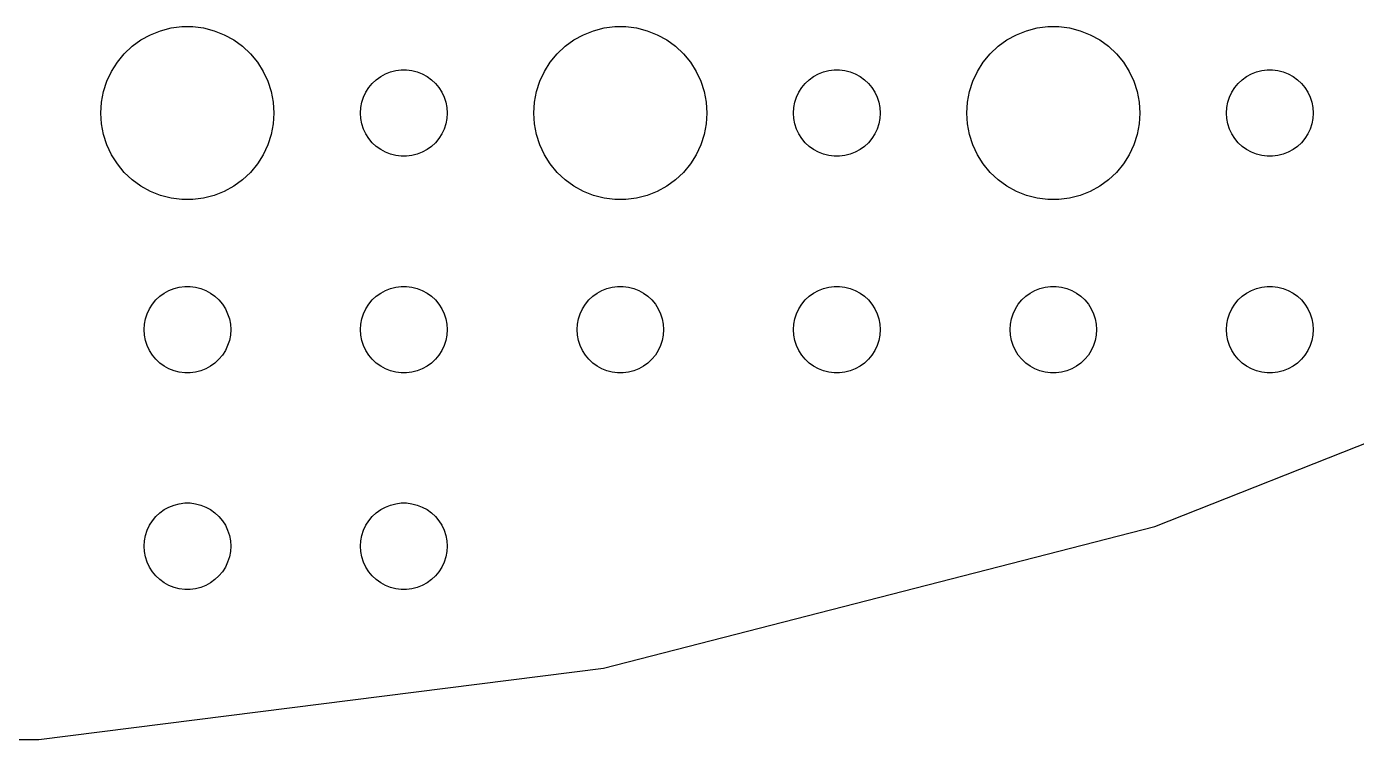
# Model space of a CAD drawing. Header units: metres. Extents: x -157 to 157, y -157 to 157.
# Drawn here: x 9.43 to 55.5, y -156.69 to -132.01 of the extents above; entities that cross this region are included whole.
import ezdxf

# ---------------------------------------------------------------- set-up
doc = ezdxf.new("R2010")
doc.units = ezdxf.units.M

msp = doc.modelspace()

# ---------------------------------------------------------------- linework, layer by layer
for p, q in [((13.7227, -132.286), (14.0729, -132.147)), ((14.0729, -132.147), (14.4379, -132.053)), ((14.4379, -132.053), (14.8116, -132.006)), ((14.8116, -132.006), (15.1884, -132.006)), ((15.1884, -132.006), (15.5621, -132.053)), ((15.5621, -132.053), (15.927, -132.147)), ((15.927, -132.147), (16.2773, -132.286)), ((28.7227, -132.286), (29.0729, -132.147)), ((29.0729, -132.147), (29.4379, -132.053)), ((29.4379, -132.053), (29.8116, -132.006)), ((29.8116, -132.006), (30.1884, -132.006)), ((30.1884, -132.006), (30.5621, -132.053)), ((30.5621, -132.053), (30.927, -132.147)), ((30.927, -132.147), (31.2773, -132.286)), ((43.7227, -132.286), (44.0729, -132.147)), ((44.0729, -132.147), (44.4379, -132.053)), ((44.4379, -132.053), (44.8116, -132.006)), ((44.8116, -132.006), (45.1884, -132.006)), ((45.1884, -132.006), (45.5621, -132.053)), ((45.5621, -132.053), (45.927, -132.147)), ((45.927, -132.147), (46.2773, -132.286)), ((13.0877, -132.688), (13.3925, -132.467)), ((13.3925, -132.467), (13.7227, -132.286)), ((16.2773, -132.286), (16.6075, -132.467)), ((16.6075, -132.467), (16.9123, -132.688)), ((28.0877, -132.688), (28.3925, -132.467)), ((28.3925, -132.467), (28.7227, -132.286)), ((31.2773, -132.286), (31.6075, -132.467)), ((31.6075, -132.467), (31.9123, -132.688)), ((43.0877, -132.688), (43.3925, -132.467)), ((43.3925, -132.467), (43.7227, -132.286)), ((46.2773, -132.286), (46.6075, -132.467)), ((46.6075, -132.467), (46.9123, -132.688)), ((12.5729, -133.237), (12.8131, -132.946)), ((12.8131, -132.946), (13.0877, -132.688)), ((16.9123, -132.688), (17.1869, -132.946)), ((17.1869, -132.946), (17.427, -133.237)), ((27.5729, -133.237), (27.8131, -132.946)), ((27.8131, -132.946), (28.0877, -132.688)), ((31.9123, -132.688), (32.1869, -132.946)), ((32.1869, -132.946), (32.427, -133.237)), ((42.5729, -133.237), (42.8131, -132.946)), ((42.8131, -132.946), (43.0877, -132.688)), ((46.9123, -132.688), (47.1869, -132.946)), ((47.1869, -132.946), (47.427, -133.237)), ((12.2107, -133.896), (12.3711, -133.555)), ((12.3711, -133.555), (12.5729, -133.237)), ((17.427, -133.237), (17.6289, -133.555)), ((17.6289, -133.555), (17.7893, -133.896)), ((21.8613, -133.643), (22.0365, -133.573)), ((22.0365, -133.573), (22.2189, -133.527)), ((22.2189, -133.527), (22.4058, -133.503)), ((22.4058, -133.503), (22.5942, -133.503)), ((22.5942, -133.503), (22.7811, -133.527)), ((22.7811, -133.527), (22.9635, -133.573)), ((22.9635, -133.573), (23.1387, -133.643)), ((27.2107, -133.896), (27.3711, -133.555)), ((27.3711, -133.555), (27.5729, -133.237)), ((32.427, -133.237), (32.6289, -133.555)), ((32.6289, -133.555), (32.7893, -133.896)), ((36.8613, -133.643), (37.0365, -133.573)), ((37.0365, -133.573), (37.2189, -133.527)), ((37.2189, -133.527), (37.4058, -133.503)), ((37.4058, -133.503), (37.5942, -133.503)), ((37.5942, -133.503), (37.7811, -133.527)), ((37.7811, -133.527), (37.9635, -133.573)), ((37.9635, -133.573), (38.1387, -133.643)), ((42.2107, -133.896), (42.3711, -133.555)), ((42.3711, -133.555), (42.5729, -133.237)), ((47.427, -133.237), (47.6289, -133.555)), ((47.6289, -133.555), (47.7893, -133.896)), ((51.8613, -133.643), (52.0365, -133.573)), ((52.0365, -133.573), (52.2189, -133.527)), ((52.2189, -133.527), (52.4058, -133.503)), ((52.4058, -133.503), (52.5942, -133.503)), ((52.5942, -133.503), (52.7811, -133.527)), ((52.7811, -133.527), (52.9635, -133.573)), ((52.9635, -133.573), (53.1387, -133.643)), ((12.0942, -134.254), (12.2107, -133.896)), ((17.7893, -133.896), (17.9057, -134.254)), ((21.2865, -134.118), (21.4065, -133.973)), ((21.4065, -133.973), (21.5439, -133.844)), ((21.5439, -133.844), (21.6963, -133.734)), ((21.6963, -133.734), (21.8613, -133.643)), ((23.1387, -133.643), (23.3037, -133.734)), ((23.3037, -133.734), (23.4561, -133.844)), ((23.4561, -133.844), (23.5934, -133.973)), ((23.5934, -133.973), (23.7135, -134.118)), ((27.0942, -134.254), (27.2107, -133.896)), ((32.7893, -133.896), (32.9057, -134.254)), ((36.2865, -134.118), (36.4065, -133.973)), ((36.4065, -133.973), (36.5439, -133.844)), ((36.5439, -133.844), (36.6963, -133.734)), ((36.6963, -133.734), (36.8613, -133.643)), ((38.1387, -133.643), (38.3037, -133.734)), ((38.3037, -133.734), (38.4561, -133.844)), ((38.4561, -133.844), (38.5934, -133.973)), ((38.5934, -133.973), (38.7135, -134.118)), ((42.0942, -134.254), (42.2107, -133.896)), ((47.7893, -133.896), (47.9057, -134.254)), ((51.2865, -134.118), (51.4065, -133.973)), ((51.4065, -133.973), (51.5439, -133.844)), ((51.5439, -133.844), (51.6963, -133.734)), ((51.6963, -133.734), (51.8613, -133.643)), ((53.1387, -133.643), (53.3037, -133.734)), ((53.3037, -133.734), (53.4561, -133.844)), ((53.4561, -133.844), (53.5934, -133.973)), ((53.5934, -133.973), (53.7135, -134.118)), ((12.0237, -134.624), (12.0942, -134.254)), ((17.9057, -134.254), (17.9763, -134.624)), ((21.0471, -134.627), (21.1053, -134.448)), ((21.1053, -134.448), (21.1855, -134.277)), ((21.1855, -134.277), (21.2865, -134.118)), ((23.7135, -134.118), (23.8145, -134.277)), ((23.8145, -134.277), (23.8947, -134.448)), ((23.8947, -134.448), (23.9529, -134.627)), ((27.0237, -134.624), (27.0942, -134.254)), ((32.9057, -134.254), (32.9763, -134.624)), ((36.0471, -134.627), (36.1053, -134.448)), ((36.1053, -134.448), (36.1855, -134.277)), ((36.1855, -134.277), (36.2865, -134.118)), ((38.7135, -134.118), (38.8145, -134.277)), ((38.8145, -134.277), (38.8947, -134.448)), ((38.8947, -134.448), (38.9529, -134.627)), ((42.0237, -134.624), (42.0942, -134.254)), ((47.9057, -134.254), (47.9763, -134.624)), ((51.0471, -134.627), (51.1053, -134.448)), ((51.1053, -134.448), (51.1855, -134.277)), ((51.1855, -134.277), (51.2865, -134.118)), ((53.7135, -134.118), (53.8145, -134.277)), ((53.8145, -134.277), (53.8947, -134.448)), ((53.8947, -134.448), (53.9529, -134.627)), ((12, -135), (12.0237, -134.624)), ((17.9763, -134.624), (18, -135)), ((21, -135), (21.0118, -134.812)), ((21.0118, -134.812), (21.0471, -134.627)), ((23.9529, -134.627), (23.9882, -134.812)), ((23.9882, -134.812), (24, -135)), ((27, -135), (27.0237, -134.624)), ((32.9763, -134.624), (33, -135)), ((36, -135), (36.0118, -134.812)), ((36.0118, -134.812), (36.0471, -134.627)), ((38.9529, -134.627), (38.9882, -134.812)), ((38.9882, -134.812), (39, -135)), ((42, -135), (42.0237, -134.624)), ((47.9763, -134.624), (48, -135)), ((51, -135), (51.0118, -134.812)), ((51.0118, -134.812), (51.0471, -134.627)), ((53.9529, -134.627), (53.9882, -134.812)), ((53.9882, -134.812), (54, -135)), ((12.0237, -135.376), (12, -135)), ((12.0942, -135.746), (12.0237, -135.376)), ((17.9763, -135.376), (17.9057, -135.746)), ((18, -135), (17.9763, -135.376)), ((21.0118, -135.188), (21, -135)), ((21.0471, -135.373), (21.0118, -135.188)), ((21.1053, -135.552), (21.0471, -135.373)), ((23.9529, -135.373), (23.8947, -135.552)), ((23.9882, -135.188), (23.9529, -135.373)), ((24, -135), (23.9882, -135.188)), ((27.0237, -135.376), (27, -135)), ((27.0942, -135.746), (27.0237, -135.376)), ((32.9763, -135.376), (32.9057, -135.746)), ((33, -135), (32.9763, -135.376)), ((36.0118, -135.188), (36, -135)), ((36.0471, -135.373), (36.0118, -135.188)), ((36.1053, -135.552), (36.0471, -135.373)), ((38.9529, -135.373), (38.8947, -135.552)), ((38.9882, -135.188), (38.9529, -135.373)), ((39, -135), (38.9882, -135.188)), ((42.0237, -135.376), (42, -135)), ((42.0942, -135.746), (42.0237, -135.376)), ((47.9763, -135.376), (47.9057, -135.746)), ((48, -135), (47.9763, -135.376)), ((51.0118, -135.188), (51, -135)), ((51.0471, -135.373), (51.0118, -135.188)), ((51.1053, -135.552), (51.0471, -135.373)), ((53.9529, -135.373), (53.8947, -135.552)), ((53.9882, -135.188), (53.9529, -135.373)), ((54, -135), (53.9882, -135.188)), ((12.2107, -136.104), (12.0942, -135.746)), ((17.9057, -135.746), (17.7893, -136.104)), ((21.1855, -135.723), (21.1053, -135.552)), ((21.2865, -135.882), (21.1855, -135.723)), ((21.4065, -136.027), (21.2865, -135.882)), ((23.7135, -135.882), (23.5934, -136.027)), ((23.8145, -135.723), (23.7135, -135.882)), ((23.8947, -135.552), (23.8145, -135.723)), ((27.2107, -136.104), (27.0942, -135.746)), ((32.9057, -135.746), (32.7893, -136.104)), ((36.1855, -135.723), (36.1053, -135.552)), ((36.2865, -135.882), (36.1855, -135.723)), ((36.4065, -136.027), (36.2865, -135.882)), ((38.7135, -135.882), (38.5934, -136.027)), ((38.8145, -135.723), (38.7135, -135.882)), ((38.8947, -135.552), (38.8145, -135.723)), ((42.2107, -136.104), (42.0942, -135.746)), ((47.9057, -135.746), (47.7893, -136.104)), ((51.1855, -135.723), (51.1053, -135.552)), ((51.2865, -135.882), (51.1855, -135.723)), ((51.4065, -136.027), (51.2865, -135.882)), ((53.7135, -135.882), (53.5934, -136.027)), ((53.8145, -135.723), (53.7135, -135.882)), ((53.8947, -135.552), (53.8145, -135.723)), ((12.3711, -136.445), (12.2107, -136.104)), ((17.7893, -136.104), (17.6289, -136.445)), ((21.5439, -136.156), (21.4065, -136.027)), ((21.6963, -136.266), (21.5439, -136.156)), ((21.8613, -136.357), (21.6963, -136.266)), ((22.0365, -136.427), (21.8613, -136.357)), ((23.1387, -136.357), (22.9635, -136.427)), ((23.3037, -136.266), (23.1387, -136.357)), ((23.4561, -136.156), (23.3037, -136.266)), ((23.5934, -136.027), (23.4561, -136.156)), ((27.3711, -136.445), (27.2107, -136.104)), ((32.7893, -136.104), (32.6289, -136.445)), ((36.5439, -136.156), (36.4065, -136.027)), ((36.6963, -136.266), (36.5439, -136.156)), ((36.8613, -136.357), (36.6963, -136.266)), ((37.0365, -136.427), (36.8613, -136.357)), ((38.1387, -136.357), (37.9635, -136.427)), ((38.3037, -136.266), (38.1387, -136.357)), ((38.4561, -136.156), (38.3037, -136.266)), ((38.5934, -136.027), (38.4561, -136.156)), ((42.3711, -136.445), (42.2107, -136.104)), ((47.7893, -136.104), (47.6289, -136.445)), ((51.5439, -136.156), (51.4065, -136.027)), ((51.6963, -136.266), (51.5439, -136.156)), ((51.8613, -136.357), (51.6963, -136.266)), ((52.0365, -136.427), (51.8613, -136.357)), ((53.1387, -136.357), (52.9635, -136.427)), ((53.3037, -136.266), (53.1387, -136.357)), ((53.4561, -136.156), (53.3037, -136.266)), ((53.5934, -136.027), (53.4561, -136.156)), ((12.5729, -136.763), (12.3711, -136.445)), ((12.8131, -137.054), (12.5729, -136.763)), ((17.427, -136.763), (17.1869, -137.054)), ((17.6289, -136.445), (17.427, -136.763)), ((22.2189, -136.473), (22.0365, -136.427)), ((22.4058, -136.497), (22.2189, -136.473)), ((22.5942, -136.497), (22.4058, -136.497)), ((22.7811, -136.473), (22.5942, -136.497)), ((22.9635, -136.427), (22.7811, -136.473)), ((27.5729, -136.763), (27.3711, -136.445)), ((27.8131, -137.054), (27.5729, -136.763)), ((32.427, -136.763), (32.1869, -137.054)), ((32.6289, -136.445), (32.427, -136.763)), ((37.2189, -136.473), (37.0365, -136.427)), ((37.4058, -136.497), (37.2189, -136.473)), ((37.5942, -136.497), (37.4058, -136.497)), ((37.7811, -136.473), (37.5942, -136.497)), ((37.9635, -136.427), (37.7811, -136.473)), ((42.5729, -136.763), (42.3711, -136.445)), ((42.8131, -137.054), (42.5729, -136.763)), ((47.427, -136.763), (47.1869, -137.054)), ((47.6289, -136.445), (47.427, -136.763)), ((52.2189, -136.473), (52.0365, -136.427)), ((52.4058, -136.497), (52.2189, -136.473)), ((52.5942, -136.497), (52.4058, -136.497)), ((52.7811, -136.473), (52.5942, -136.497)), ((52.9635, -136.427), (52.7811, -136.473)), ((13.0877, -137.312), (12.8131, -137.054)), ((17.1869, -137.054), (16.9123, -137.312)), ((28.0877, -137.312), (27.8131, -137.054)), ((32.1869, -137.054), (31.9123, -137.312)), ((43.0877, -137.312), (42.8131, -137.054)), ((47.1869, -137.054), (46.9123, -137.312)), ((13.3925, -137.533), (13.0877, -137.312)), ((13.7227, -137.714), (13.3925, -137.533)), ((14.0729, -137.853), (13.7227, -137.714)), ((16.2773, -137.714), (15.927, -137.853)), ((16.6075, -137.533), (16.2773, -137.714)), ((16.9123, -137.312), (16.6075, -137.533)), ((28.3925, -137.533), (28.0877, -137.312)), ((28.7227, -137.714), (28.3925, -137.533)), ((29.0729, -137.853), (28.7227, -137.714)), ((31.2773, -137.714), (30.927, -137.853)), ((31.6075, -137.533), (31.2773, -137.714)), ((31.9123, -137.312), (31.6075, -137.533)), ((43.3925, -137.533), (43.0877, -137.312)), ((43.7227, -137.714), (43.3925, -137.533)), ((44.0729, -137.853), (43.7227, -137.714)), ((46.2773, -137.714), (45.927, -137.853)), ((46.6075, -137.533), (46.2773, -137.714)), ((46.9123, -137.312), (46.6075, -137.533)), ((14.4379, -137.947), (14.0729, -137.853)), ((14.8116, -137.994), (14.4379, -137.947)), ((15.1884, -137.994), (14.8116, -137.994)), ((15.5621, -137.947), (15.1884, -137.994)), ((15.927, -137.853), (15.5621, -137.947)), ((29.4379, -137.947), (29.0729, -137.853)), ((29.8116, -137.994), (29.4379, -137.947)), ((30.1884, -137.994), (29.8116, -137.994)), ((30.5621, -137.947), (30.1884, -137.994)), ((30.927, -137.853), (30.5621, -137.947)), ((44.4379, -137.947), (44.0729, -137.853)), ((44.8116, -137.994), (44.4379, -137.947)), ((45.1884, -137.994), (44.8116, -137.994)), ((45.5621, -137.947), (45.1884, -137.994)), ((45.927, -137.853), (45.5621, -137.947)), ((13.9065, -141.473), (14.0439, -141.344)), ((14.0439, -141.344), (14.1963, -141.234)), ((14.1963, -141.234), (14.3613, -141.143)), ((14.3613, -141.143), (14.5365, -141.073)), ((14.5365, -141.073), (14.7189, -141.027)), ((14.7189, -141.027), (14.9058, -141.003)), ((14.9058, -141.003), (15.0942, -141.003)), ((15.0942, -141.003), (15.2811, -141.027)), ((15.2811, -141.027), (15.4635, -141.073)), ((15.4635, -141.073), (15.6387, -141.143)), ((15.6387, -141.143), (15.8037, -141.234)), ((15.8037, -141.234), (15.9561, -141.344)), ((15.9561, -141.344), (16.0934, -141.473)), ((21.4065, -141.473), (21.5439, -141.344)), ((21.5439, -141.344), (21.6963, -141.234)), ((21.6963, -141.234), (21.8613, -141.143)), ((21.8613, -141.143), (22.0365, -141.073)), ((22.0365, -141.073), (22.2189, -141.027)), ((22.2189, -141.027), (22.4058, -141.003)), ((22.4058, -141.003), (22.5942, -141.003)), ((22.5942, -141.003), (22.7811, -141.027)), ((22.7811, -141.027), (22.9635, -141.073)), ((22.9635, -141.073), (23.1387, -141.143)), ((23.1387, -141.143), (23.3037, -141.234)), ((23.3037, -141.234), (23.4561, -141.344)), ((23.4561, -141.344), (23.5934, -141.473)), ((28.9065, -141.473), (29.0439, -141.344)), ((29.0439, -141.344), (29.1963, -141.234)), ((29.1963, -141.234), (29.3613, -141.143)), ((29.3613, -141.143), (29.5365, -141.073)), ((29.5365, -141.073), (29.7189, -141.027)), ((29.7189, -141.027), (29.9058, -141.003)), ((29.9058, -141.003), (30.0942, -141.003)), ((30.0942, -141.003), (30.2811, -141.027)), ((30.2811, -141.027), (30.4635, -141.073)), ((30.4635, -141.073), (30.6387, -141.143)), ((30.6387, -141.143), (30.8037, -141.234)), ((30.8037, -141.234), (30.9561, -141.344)), ((30.9561, -141.344), (31.0934, -141.473)), ((36.4065, -141.473), (36.5439, -141.344)), ((36.5439, -141.344), (36.6963, -141.234)), ((36.6963, -141.234), (36.8613, -141.143)), ((36.8613, -141.143), (37.0365, -141.073)), ((37.0365, -141.073), (37.2189, -141.027)), ((37.2189, -141.027), (37.4058, -141.003)), ((37.4058, -141.003), (37.5942, -141.003)), ((37.5942, -141.003), (37.7811, -141.027)), ((37.7811, -141.027), (37.9635, -141.073)), ((37.9635, -141.073), (38.1387, -141.143)), ((38.1387, -141.143), (38.3037, -141.234)), ((38.3037, -141.234), (38.4561, -141.344)), ((38.4561, -141.344), (38.5934, -141.473)), ((43.9065, -141.473), (44.0439, -141.344)), ((44.0439, -141.344), (44.1963, -141.234)), ((44.1963, -141.234), (44.3613, -141.143)), ((44.3613, -141.143), (44.5365, -141.073)), ((44.5365, -141.073), (44.7189, -141.027)), ((44.7189, -141.027), (44.9058, -141.003)), ((44.9058, -141.003), (45.0942, -141.003)), ((45.0942, -141.003), (45.2811, -141.027)), ((45.2811, -141.027), (45.4635, -141.073)), ((45.4635, -141.073), (45.6387, -141.143)), ((45.6387, -141.143), (45.8037, -141.234)), ((45.8037, -141.234), (45.9561, -141.344)), ((45.9561, -141.344), (46.0934, -141.473)), ((51.4065, -141.473), (51.5439, -141.344)), ((51.5439, -141.344), (51.6963, -141.234)), ((51.6963, -141.234), (51.8613, -141.143)), ((51.8613, -141.143), (52.0365, -141.073)), ((52.0365, -141.073), (52.2189, -141.027)), ((52.2189, -141.027), (52.4058, -141.003)), ((52.4058, -141.003), (52.5942, -141.003)), ((52.5942, -141.003), (52.7811, -141.027)), ((52.7811, -141.027), (52.9635, -141.073)), ((52.9635, -141.073), (53.1387, -141.143)), ((53.1387, -141.143), (53.3037, -141.234)), ((53.3037, -141.234), (53.4561, -141.344)), ((53.4561, -141.344), (53.5934, -141.473)), ((13.6053, -141.948), (13.6855, -141.777)), ((13.6855, -141.777), (13.7865, -141.618)), ((13.7865, -141.618), (13.9065, -141.473)), ((16.0934, -141.473), (16.2135, -141.618)), ((16.2135, -141.618), (16.3145, -141.777)), ((16.3145, -141.777), (16.3947, -141.948)), ((21.1053, -141.948), (21.1855, -141.777)), ((21.1855, -141.777), (21.2865, -141.618)), ((21.2865, -141.618), (21.4065, -141.473)), ((23.5934, -141.473), (23.7135, -141.618)), ((23.7135, -141.618), (23.8145, -141.777)), ((23.8145, -141.777), (23.8947, -141.948)), ((28.6053, -141.948), (28.6855, -141.777)), ((28.6855, -141.777), (28.7865, -141.618)), ((28.7865, -141.618), (28.9065, -141.473)), ((31.0934, -141.473), (31.2135, -141.618)), ((31.2135, -141.618), (31.3145, -141.777)), ((31.3145, -141.777), (31.3947, -141.948)), ((36.1053, -141.948), (36.1855, -141.777)), ((36.1855, -141.777), (36.2865, -141.618)), ((36.2865, -141.618), (36.4065, -141.473)), ((38.5934, -141.473), (38.7135, -141.618)), ((38.7135, -141.618), (38.8145, -141.777)), ((38.8145, -141.777), (38.8947, -141.948)), ((43.6053, -141.948), (43.6855, -141.777)), ((43.6855, -141.777), (43.7865, -141.618)), ((43.7865, -141.618), (43.9065, -141.473)), ((46.0934, -141.473), (46.2135, -141.618)), ((46.2135, -141.618), (46.3145, -141.777)), ((46.3145, -141.777), (46.3947, -141.948)), ((51.1053, -141.948), (51.1855, -141.777)), ((51.1855, -141.777), (51.2865, -141.618)), ((51.2865, -141.618), (51.4065, -141.473)), ((53.5934, -141.473), (53.7135, -141.618)), ((53.7135, -141.618), (53.8145, -141.777)), ((53.8145, -141.777), (53.8947, -141.948)), ((13.5, -142.5), (13.5118, -142.312)), ((13.5118, -142.312), (13.5471, -142.127)), ((13.5471, -142.127), (13.6053, -141.948)), ((16.3947, -141.948), (16.4529, -142.127)), ((16.4529, -142.127), (16.4882, -142.312)), ((16.4882, -142.312), (16.5, -142.5)), ((21, -142.5), (21.0118, -142.312)), ((21.0118, -142.312), (21.0471, -142.127)), ((21.0471, -142.127), (21.1053, -141.948)), ((23.8947, -141.948), (23.9529, -142.127)), ((23.9529, -142.127), (23.9882, -142.312)), ((23.9882, -142.312), (24, -142.5)), ((28.5, -142.5), (28.5118, -142.312)), ((28.5118, -142.312), (28.5471, -142.127)), ((28.5471, -142.127), (28.6053, -141.948)), ((31.3947, -141.948), (31.4529, -142.127)), ((31.4529, -142.127), (31.4882, -142.312)), ((31.4882, -142.312), (31.5, -142.5)), ((36, -142.5), (36.0118, -142.312)), ((36.0118, -142.312), (36.0471, -142.127)), ((36.0471, -142.127), (36.1053, -141.948)), ((38.8947, -141.948), (38.9529, -142.127)), ((38.9529, -142.127), (38.9882, -142.312)), ((38.9882, -142.312), (39, -142.5)), ((43.5, -142.5), (43.5118, -142.312)), ((43.5118, -142.312), (43.5471, -142.127)), ((43.5471, -142.127), (43.6053, -141.948)), ((46.3947, -141.948), (46.4529, -142.127)), ((46.4529, -142.127), (46.4882, -142.312)), ((46.4882, -142.312), (46.5, -142.5)), ((48.5157, -149.316), (66.8474, -142.058)), ((51, -142.5), (51.0118, -142.312)), ((51.0118, -142.312), (51.0471, -142.127)), ((51.0471, -142.127), (51.1053, -141.948)), ((53.8947, -141.948), (53.9529, -142.127)), ((53.9529, -142.127), (53.9882, -142.312)), ((53.9882, -142.312), (54, -142.5)), ((13.5118, -142.688), (13.5, -142.5)), ((13.5471, -142.873), (13.5118, -142.688)), ((16.4882, -142.688), (16.4529, -142.873)), ((16.5, -142.5), (16.4882, -142.688)), ((21.0118, -142.688), (21, -142.5)), ((21.0471, -142.873), (21.0118, -142.688)), ((23.9882, -142.688), (23.9529, -142.873)), ((24, -142.5), (23.9882, -142.688)), ((28.5118, -142.688), (28.5, -142.5)), ((28.5471, -142.873), (28.5118, -142.688)), ((31.4882, -142.688), (31.4529, -142.873)), ((31.5, -142.5), (31.4882, -142.688)), ((36.0118, -142.688), (36, -142.5)), ((36.0471, -142.873), (36.0118, -142.688)), ((38.9882, -142.688), (38.9529, -142.873)), ((39, -142.5), (38.9882, -142.688)), ((43.5118, -142.688), (43.5, -142.5)), ((43.5471, -142.873), (43.5118, -142.688)), ((46.4882, -142.688), (46.4529, -142.873)), ((46.5, -142.5), (46.4882, -142.688)), ((51.0118, -142.688), (51, -142.5)), ((51.0471, -142.873), (51.0118, -142.688)), ((53.9882, -142.688), (53.9529, -142.873)), ((54, -142.5), (53.9882, -142.688)), ((13.6053, -143.052), (13.5471, -142.873)), ((13.6855, -143.223), (13.6053, -143.052)), ((13.7865, -143.382), (13.6855, -143.223)), ((16.3145, -143.223), (16.2135, -143.382)), ((16.3947, -143.052), (16.3145, -143.223)), ((16.4529, -142.873), (16.3947, -143.052)), ((21.1053, -143.052), (21.0471, -142.873)), ((21.1855, -143.223), (21.1053, -143.052)), ((21.2865, -143.382), (21.1855, -143.223)), ((23.8145, -143.223), (23.7135, -143.382)), ((23.8947, -143.052), (23.8145, -143.223)), ((23.9529, -142.873), (23.8947, -143.052)), ((28.6053, -143.052), (28.5471, -142.873)), ((28.6855, -143.223), (28.6053, -143.052)), ((28.7865, -143.382), (28.6855, -143.223)), ((31.3145, -143.223), (31.2135, -143.382)), ((31.3947, -143.052), (31.3145, -143.223)), ((31.4529, -142.873), (31.3947, -143.052)), ((36.1053, -143.052), (36.0471, -142.873)), ((36.1855, -143.223), (36.1053, -143.052)), ((36.2865, -143.382), (36.1855, -143.223)), ((38.8145, -143.223), (38.7135, -143.382)), ((38.8947, -143.052), (38.8145, -143.223)), ((38.9529, -142.873), (38.8947, -143.052)), ((43.6053, -143.052), (43.5471, -142.873)), ((43.6855, -143.223), (43.6053, -143.052)), ((43.7865, -143.382), (43.6855, -143.223)), ((46.3145, -143.223), (46.2135, -143.382)), ((46.3947, -143.052), (46.3145, -143.223)), ((46.4529, -142.873), (46.3947, -143.052)), ((51.1053, -143.052), (51.0471, -142.873)), ((51.1855, -143.223), (51.1053, -143.052)), ((51.2865, -143.382), (51.1855, -143.223)), ((53.8145, -143.223), (53.7135, -143.382)), ((53.8947, -143.052), (53.8145, -143.223)), ((53.9529, -142.873), (53.8947, -143.052)), ((13.9065, -143.527), (13.7865, -143.382)), ((14.0439, -143.656), (13.9065, -143.527)), ((14.1963, -143.766), (14.0439, -143.656)), ((15.9561, -143.656), (15.8037, -143.766)), ((16.0934, -143.527), (15.9561, -143.656)), ((16.2135, -143.382), (16.0934, -143.527)), ((21.4065, -143.527), (21.2865, -143.382)), ((21.5439, -143.656), (21.4065, -143.527)), ((21.6963, -143.766), (21.5439, -143.656)), ((23.4561, -143.656), (23.3037, -143.766)), ((23.5934, -143.527), (23.4561, -143.656)), ((23.7135, -143.382), (23.5934, -143.527)), ((28.9065, -143.527), (28.7865, -143.382)), ((29.0439, -143.656), (28.9065, -143.527)), ((29.1963, -143.766), (29.0439, -143.656)), ((30.9561, -143.656), (30.8037, -143.766)), ((31.0934, -143.527), (30.9561, -143.656)), ((31.2135, -143.382), (31.0934, -143.527)), ((36.4065, -143.527), (36.2865, -143.382)), ((36.5439, -143.656), (36.4065, -143.527)), ((36.6963, -143.766), (36.5439, -143.656)), ((38.4561, -143.656), (38.3037, -143.766)), ((38.5934, -143.527), (38.4561, -143.656)), ((38.7135, -143.382), (38.5934, -143.527)), ((43.9065, -143.527), (43.7865, -143.382)), ((44.0439, -143.656), (43.9065, -143.527)), ((44.1963, -143.766), (44.0439, -143.656)), ((45.9561, -143.656), (45.8037, -143.766)), ((46.0934, -143.527), (45.9561, -143.656)), ((46.2135, -143.382), (46.0934, -143.527)), ((51.4065, -143.527), (51.2865, -143.382)), ((51.5439, -143.656), (51.4065, -143.527)), ((51.6963, -143.766), (51.5439, -143.656)), ((53.4561, -143.656), (53.3037, -143.766)), ((53.5934, -143.527), (53.4561, -143.656)), ((53.7135, -143.382), (53.5934, -143.527)), ((14.3613, -143.857), (14.1963, -143.766)), ((14.5365, -143.927), (14.3613, -143.857)), ((14.7189, -143.973), (14.5365, -143.927)), ((14.9058, -143.997), (14.7189, -143.973)), ((15.0942, -143.997), (14.9058, -143.997)), ((15.2811, -143.973), (15.0942, -143.997)), ((15.4635, -143.927), (15.2811, -143.973)), ((15.6387, -143.857), (15.4635, -143.927)), ((15.8037, -143.766), (15.6387, -143.857)), ((21.8613, -143.857), (21.6963, -143.766)), ((22.0365, -143.927), (21.8613, -143.857)), ((22.2189, -143.973), (22.0365, -143.927)), ((22.4058, -143.997), (22.2189, -143.973)), ((22.5942, -143.997), (22.4058, -143.997)), ((22.7811, -143.973), (22.5942, -143.997)), ((22.9635, -143.927), (22.7811, -143.973)), ((23.1387, -143.857), (22.9635, -143.927)), ((23.3037, -143.766), (23.1387, -143.857)), ((29.3613, -143.857), (29.1963, -143.766)), ((29.5365, -143.927), (29.3613, -143.857)), ((29.7189, -143.973), (29.5365, -143.927)), ((29.9058, -143.997), (29.7189, -143.973)), ((30.0942, -143.997), (29.9058, -143.997)), ((30.2811, -143.973), (30.0942, -143.997)), ((30.4635, -143.927), (30.2811, -143.973)), ((30.6387, -143.857), (30.4635, -143.927)), ((30.8037, -143.766), (30.6387, -143.857)), ((36.8613, -143.857), (36.6963, -143.766)), ((37.0365, -143.927), (36.8613, -143.857)), ((37.2189, -143.973), (37.0365, -143.927)), ((37.4058, -143.997), (37.2189, -143.973)), ((37.5942, -143.997), (37.4058, -143.997)), ((37.7811, -143.973), (37.5942, -143.997)), ((37.9635, -143.927), (37.7811, -143.973)), ((38.1387, -143.857), (37.9635, -143.927)), ((38.3037, -143.766), (38.1387, -143.857)), ((44.3613, -143.857), (44.1963, -143.766)), ((44.5365, -143.927), (44.3613, -143.857)), ((44.7189, -143.973), (44.5365, -143.927)), ((44.9058, -143.997), (44.7189, -143.973)), ((45.0942, -143.997), (44.9058, -143.997)), ((45.2811, -143.973), (45.0942, -143.997)), ((45.4635, -143.927), (45.2811, -143.973)), ((45.6387, -143.857), (45.4635, -143.927)), ((45.8037, -143.766), (45.6387, -143.857)), ((51.8613, -143.857), (51.6963, -143.766)), ((52.0365, -143.927), (51.8613, -143.857)), ((52.2189, -143.973), (52.0365, -143.927)), ((52.4058, -143.997), (52.2189, -143.973)), ((52.5942, -143.997), (52.4058, -143.997)), ((52.7811, -143.973), (52.5942, -143.997)), ((52.9635, -143.927), (52.7811, -143.973)), ((53.1387, -143.857), (52.9635, -143.927)), ((53.3037, -143.766), (53.1387, -143.857)), ((14.0439, -148.844), (14.1963, -148.734)), ((14.1963, -148.734), (14.3613, -148.643)), ((14.3613, -148.643), (14.5365, -148.573)), ((14.5365, -148.573), (14.7189, -148.527)), ((14.7189, -148.527), (14.9058, -148.503)), ((14.9058, -148.503), (15.0942, -148.503)), ((15.0942, -148.503), (15.2811, -148.527)), ((15.2811, -148.527), (15.4635, -148.573)), ((15.4635, -148.573), (15.6387, -148.643)), ((15.6387, -148.643), (15.8037, -148.734)), ((15.8037, -148.734), (15.9561, -148.844)), ((21.5439, -148.844), (21.6963, -148.734)), ((21.6963, -148.734), (21.8613, -148.643)), ((21.8613, -148.643), (22.0365, -148.573)), ((22.0365, -148.573), (22.2189, -148.527)), ((22.2189, -148.527), (22.4058, -148.503)), ((22.4058, -148.503), (22.5942, -148.503)), ((22.5942, -148.503), (22.7811, -148.527)), ((22.7811, -148.527), (22.9635, -148.573)), ((22.9635, -148.573), (23.1387, -148.643)), ((23.1387, -148.643), (23.3037, -148.734)), ((23.3037, -148.734), (23.4561, -148.844)), ((13.6855, -149.277), (13.7865, -149.118)), ((13.7865, -149.118), (13.9065, -148.973)), ((13.9065, -148.973), (14.0439, -148.844)), ((15.9561, -148.844), (16.0934, -148.973)), ((16.0934, -148.973), (16.2135, -149.118)), ((16.2135, -149.118), (16.3145, -149.277)), ((21.1855, -149.277), (21.2865, -149.118)), ((21.2865, -149.118), (21.4065, -148.973)), ((21.4065, -148.973), (21.5439, -148.844)), ((23.4561, -148.844), (23.5934, -148.973)), ((23.5934, -148.973), (23.7135, -149.118)), ((23.7135, -149.118), (23.8145, -149.277)), ((13.5118, -149.812), (13.5471, -149.627)), ((13.5471, -149.627), (13.6053, -149.448)), ((13.6053, -149.448), (13.6855, -149.277)), ((16.3145, -149.277), (16.3947, -149.448)), ((16.3947, -149.448), (16.4529, -149.627)), ((16.4529, -149.627), (16.4882, -149.812)), ((21.0118, -149.812), (21.0471, -149.627)), ((21.0471, -149.627), (21.1053, -149.448)), ((21.1053, -149.448), (21.1855, -149.277)), ((23.8145, -149.277), (23.8947, -149.448)), ((23.8947, -149.448), (23.9529, -149.627)), ((23.9529, -149.627), (23.9882, -149.812)), ((29.4189, -154.219), (48.5157, -149.316)), ((13.5, -150), (13.5118, -149.812)), ((13.5118, -150.188), (13.5, -150)), ((13.5471, -150.373), (13.5118, -150.188)), ((16.4882, -150.188), (16.4529, -150.373)), ((16.4882, -149.812), (16.5, -150)), ((16.5, -150), (16.4882, -150.188)), ((21, -150), (21.0118, -149.812)), ((21.0118, -150.188), (21, -150)), ((21.0471, -150.373), (21.0118, -150.188)), ((23.9882, -150.188), (23.9529, -150.373)), ((23.9882, -149.812), (24, -150)), ((24, -150), (23.9882, -150.188)), ((13.6053, -150.552), (13.5471, -150.373)), ((13.6855, -150.723), (13.6053, -150.552)), ((16.3947, -150.552), (16.3145, -150.723)), ((16.4529, -150.373), (16.3947, -150.552)), ((21.1053, -150.552), (21.0471, -150.373)), ((21.1855, -150.723), (21.1053, -150.552)), ((23.8947, -150.552), (23.8145, -150.723)), ((23.9529, -150.373), (23.8947, -150.552)), ((13.7865, -150.882), (13.6855, -150.723)), ((13.9065, -151.027), (13.7865, -150.882)), ((14.0439, -151.156), (13.9065, -151.027)), ((16.0934, -151.027), (15.9561, -151.156)), ((16.2135, -150.882), (16.0934, -151.027)), ((16.3145, -150.723), (16.2135, -150.882)), ((21.2865, -150.882), (21.1855, -150.723)), ((21.4065, -151.027), (21.2865, -150.882)), ((21.5439, -151.156), (21.4065, -151.027)), ((23.5934, -151.027), (23.4561, -151.156)), ((23.7135, -150.882), (23.5934, -151.027)), ((23.8145, -150.723), (23.7135, -150.882)), ((14.1963, -151.266), (14.0439, -151.156)), ((14.3613, -151.357), (14.1963, -151.266)), ((14.5365, -151.427), (14.3613, -151.357)), ((14.7189, -151.473), (14.5365, -151.427)), ((14.9058, -151.497), (14.7189, -151.473)), ((15.0942, -151.497), (14.9058, -151.497)), ((15.2811, -151.473), (15.0942, -151.497)), ((15.4635, -151.427), (15.2811, -151.473)), ((15.6387, -151.357), (15.4635, -151.427)), ((15.8037, -151.266), (15.6387, -151.357)), ((15.9561, -151.156), (15.8037, -151.266)), ((21.6963, -151.266), (21.5439, -151.156)), ((21.8613, -151.357), (21.6963, -151.266)), ((22.0365, -151.427), (21.8613, -151.357)), ((22.2189, -151.473), (22.0365, -151.427)), ((22.4058, -151.497), (22.2189, -151.473)), ((22.5942, -151.497), (22.4058, -151.497)), ((22.7811, -151.473), (22.5942, -151.497)), ((22.9635, -151.427), (22.7811, -151.473)), ((23.1387, -151.357), (22.9635, -151.427)), ((23.3037, -151.266), (23.1387, -151.357)), ((23.4561, -151.156), (23.3037, -151.266)), ((9.85811, -156.69), (29.4189, -154.219)), ((-9.85811, -156.69), (9.85811, -156.69))]:
    msp.add_line(p, q)

doc.saveas('drawing.dxf')
